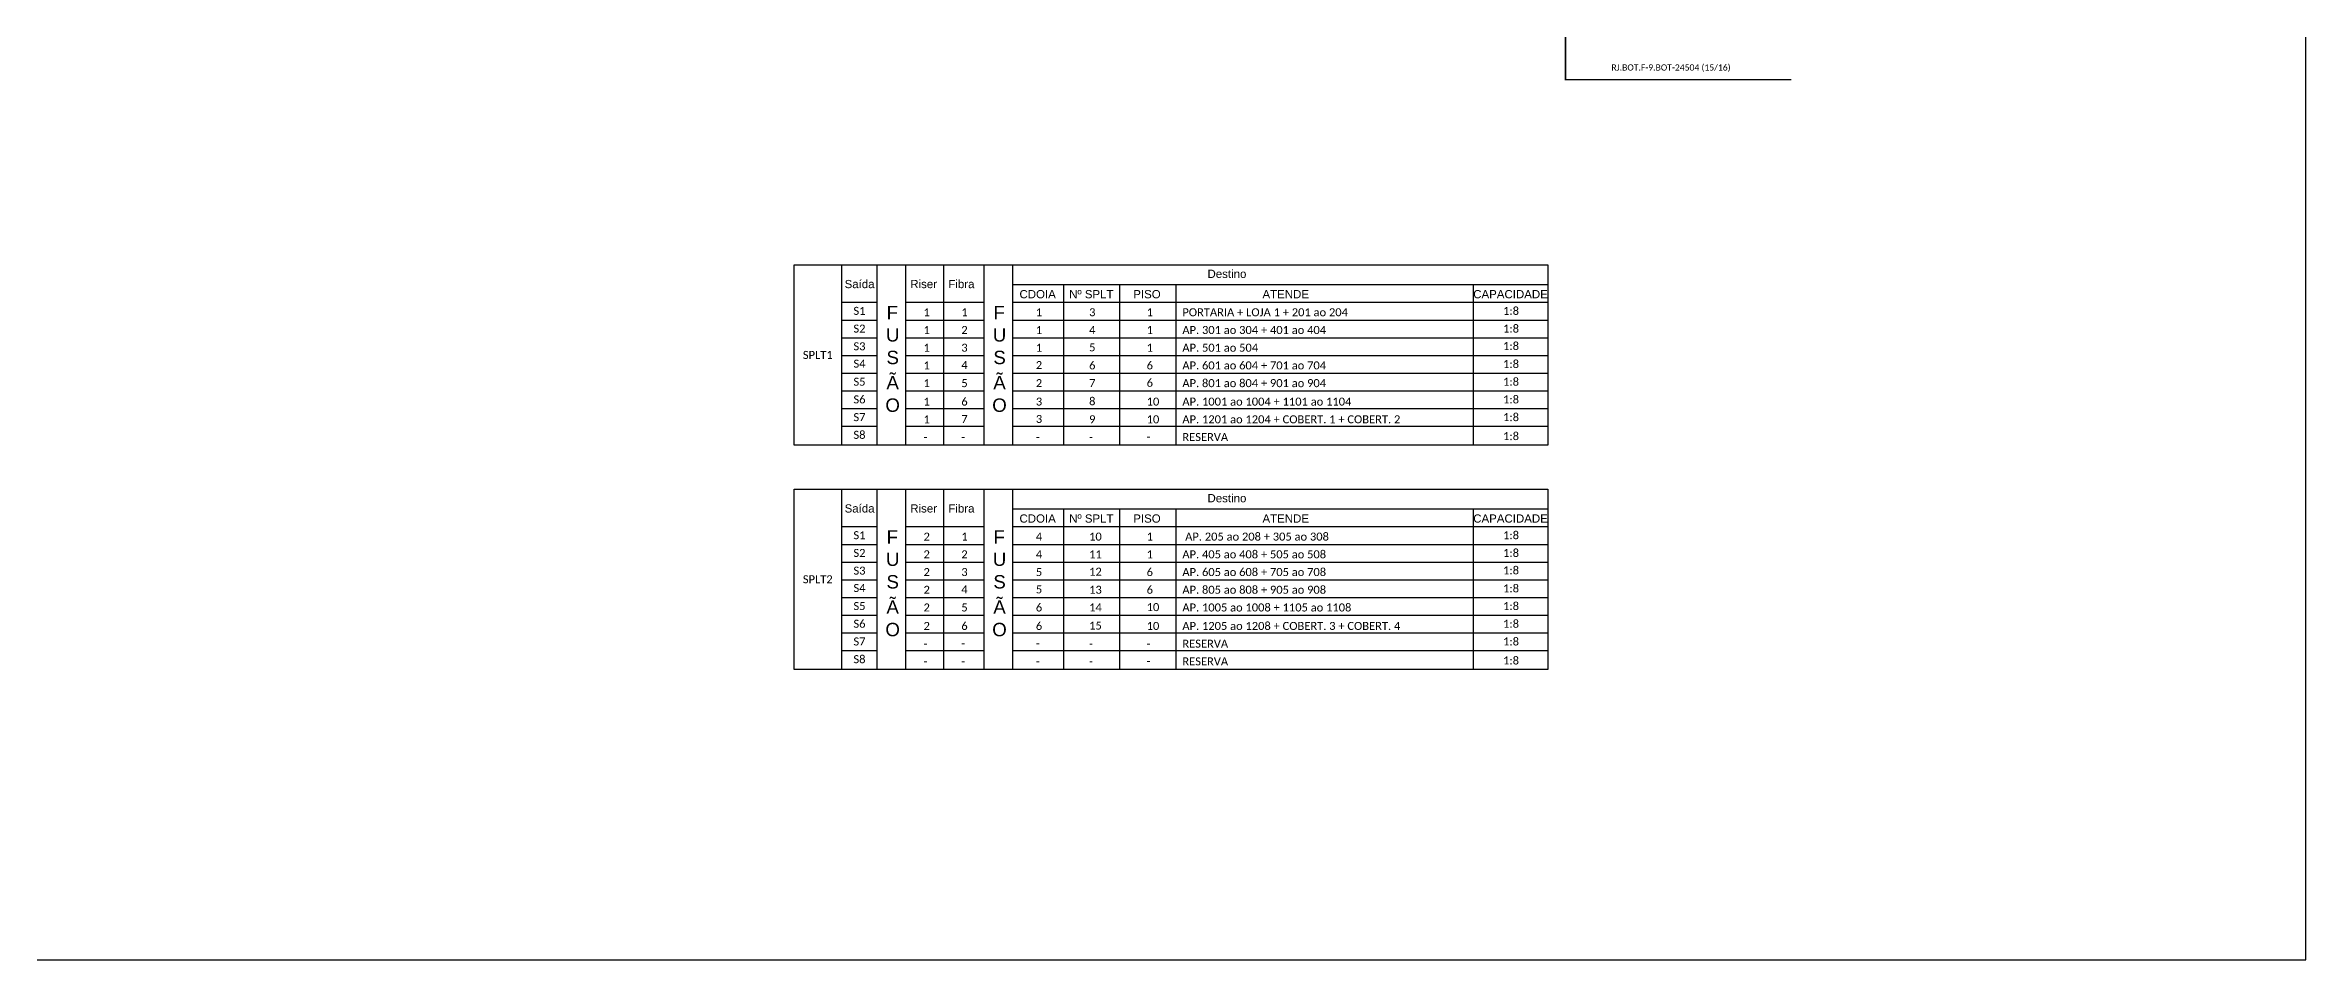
# Model space of a CAD drawing. Extents: x -89 to 749, y 705 to 1299.
# Drawn here: x 243 to 749, y 705 to 910 of the extents above; entities that cross this region are included whole.
import ezdxf
from ezdxf.enums import TextEntityAlignment as Align

# ---------------------------------------------------------------- set-up
doc = ezdxf.new("R2010")
doc.units = 0
doc.styles.add('ARIAL', font='arial.ttf')
doc.styles.add('WMF-Calibri0', font='calibri.ttf')

msp = doc.modelspace()

# ---------------------------------------------------------------- linework, layer by layer
at = {"color": 7}
for p, q in [((410.57, 860.74), (579.47, 860.74)), ((410.57, 820.32), (410.57, 860.74)), ((421.23, 860.74), (421.23, 820.32)), ((429.11, 860.74), (429.11, 820.32)), ((435.59, 820.32), (435.59, 860.74)), ((444.04, 860.74), (444.04, 820.32)), ((453.05, 860.74), (453.05, 820.32)), ((459.53, 860.74), (459.53, 820.32)), ((459.53, 856.33), (579.47, 856.33)), ((470.94, 856.33), (470.94, 820.32)), ((483.51, 856.33), (483.51, 820.32)), ((496.06, 856.33), (496.06, 820.32)), ((562.68, 856.33), (562.68, 820.32)), ((579.47, 860.74), (579.47, 820.32)), ((421.23, 852.36), (429.11, 852.36)), ((435.59, 852.36), (453.05, 852.36)), ((459.53, 852.36), (579.47, 852.36)), ((421.23, 848.39), (429.11, 848.39)), ((435.59, 848.39), (453.05, 848.39)), ((459.53, 848.39), (579.47, 848.39)), ((421.23, 844.42), (429.11, 844.42)), ((435.59, 844.42), (453.05, 844.42)), ((459.53, 844.42), (579.47, 844.42)), ((421.23, 840.45), (429.11, 840.45)), ((421.23, 836.49), (429.11, 836.49)), ((435.59, 840.45), (453.05, 840.45)), ((435.59, 836.49), (453.05, 836.49)), ((459.53, 840.45), (579.47, 840.45)), ((459.53, 836.49), (579.47, 836.49)), ((421.23, 832.52), (429.11, 832.52)), ((435.59, 832.52), (453.05, 832.52)), ((459.53, 832.52), (579.47, 832.52)), ((421.23, 828.55), (429.11, 828.55)), ((435.59, 828.55), (453.05, 828.55)), ((459.53, 828.55), (579.47, 828.55)), ((421.23, 824.58), (429.11, 824.58)), ((435.59, 824.58), (453.05, 824.58)), ((459.53, 824.58), (579.47, 824.58)), ((579.47, 820.32), (410.57, 820.32)), ((410.57, 810.47), (579.47, 810.47)), ((410.57, 770.05), (410.57, 810.47)), ((421.23, 810.47), (421.23, 770.05)), ((429.11, 810.47), (429.11, 770.05)), ((435.59, 770.05), (435.59, 810.47)), ((444.04, 810.47), (444.04, 770.05)), ((453.05, 810.47), (453.05, 770.05)), ((459.53, 810.47), (459.53, 770.05)), ((579.47, 810.47), (579.47, 770.05)), ((459.53, 806.06), (579.47, 806.06)), ((470.94, 806.06), (470.94, 770.05)), ((483.51, 806.06), (483.51, 770.05)), ((496.06, 806.06), (496.06, 770.05)), ((562.68, 806.06), (562.68, 770.05)), ((421.23, 802.09), (429.11, 802.09)), ((435.59, 802.09), (453.05, 802.09)), ((459.53, 802.09), (579.47, 802.09)), ((421.23, 798.12), (429.11, 798.12)), ((435.59, 798.12), (453.05, 798.12)), ((459.53, 798.12), (579.47, 798.12)), ((421.23, 794.15), (429.11, 794.15)), ((421.23, 790.18), (429.11, 790.18)), ((435.59, 794.15), (453.05, 794.15)), ((435.59, 790.18), (453.05, 790.18)), ((459.53, 794.15), (579.47, 794.15)), ((459.53, 790.18), (579.47, 790.18)), ((421.23, 786.21), (429.11, 786.21)), ((435.59, 786.21), (453.05, 786.21)), ((459.53, 786.21), (579.47, 786.21)), ((421.23, 782.24), (429.11, 782.24)), ((435.59, 782.24), (453.05, 782.24)), ((459.53, 782.24), (579.47, 782.24)), ((421.23, 778.28), (429.11, 778.28)), ((435.59, 778.28), (453.05, 778.28)), ((459.53, 778.28), (579.47, 778.28)), ((579.47, 770.05), (410.57, 770.05)), ((421.23, 774.31), (429.11, 774.31)), ((435.59, 774.31), (453.05, 774.31)), ((459.53, 774.31), (579.47, 774.31))]:
    msp.add_line(p, q, dxfattribs=at)
msp.add_lwpolyline([(-89.32, 705.02), (749.25, 705.02), (749.25, 1299.02), (-89.32, 1299.02), (-89.32, 705.02)])
at = {"color": 1, "const_width": 0.35}
msp.add_lwpolyline([(592.69, 931.3), (583.38, 931.3), (583.38, 902.24), (633.97, 902.24)], dxfattribs=at)

# ---------------------------------------------------------------- texts
at = {"color": 1, "style": 'WMF-Calibri0'}
msp.add_text('RJ.BOT.F-9.BOT-24504 (15/16)', height=1.386, dxfattribs=at).set_placement((607.03, 904.98, 1.54), align=Align.MIDDLE_CENTER)
at = {"color": 7, "style": 'ARIAL'}
for s, p in [('Saída', (425.25, 856.45)), ('Riser', (439.6, 856.45)), ('Fibra', (448.06, 856.45)), ('Destino', (507.55, 858.74)), ('CDOIA', (465.14, 854.18)), ('Nº SPLT', (477.17, 854.18)), ('PISO', (489.63, 854.18)), ('ATENDE', (520.72, 854.18)), ('CAPACIDADE', (571.08, 854.18)), ('Saída', (425.25, 806.17)), ('Riser', (439.6, 806.17)), ('Fibra', (448.06, 806.17)), ('Destino', (507.55, 808.47)), ('CDOIA', (465.14, 803.91)), ('Nº SPLT', (477.17, 803.91)), ('PISO', (489.63, 803.91)), ('ATENDE', (520.72, 803.91)), ('CAPACIDADE', (571.08, 803.91))]:
    msp.add_text(s, height=1.84, dxfattribs=at).set_placement(p, align=Align.MIDDLE_CENTER)
at = {"color": 7, "linetype": 'Continuous', "style": 'ARIAL'}
for s, p in [('F', (431.3, 848.56)), ('F', (455.24, 848.56)), ('U', (431.15, 843.56)), ('U', (455.09, 843.56)), ('S', (431.27, 838.5)), ('S', (455.21, 838.5)), ('Ã', (431.26, 832.86)), ('Ã', (455.2, 832.86)), ('O', (431.02, 827.81)), ('O', (454.96, 827.81)), ('F', (431.3, 798.28)), ('F', (455.24, 798.28)), ('U', (431.15, 793.28)), ('U', (455.09, 793.28)), ('S', (431.27, 788.23)), ('S', (455.21, 788.23)), ('Ã', (431.26, 782.58)), ('Ã', (455.2, 782.58)), ('O', (431.02, 777.53)), ('O', (454.96, 777.53))]:
    msp.add_text(s, height=3, dxfattribs=at).set_placement(p)
at = {"color": 7, "style": 'WMF-Calibri0'}
for s, height, p in [('1', 1.79, (439.58, 849.23)), ('1', 1.79, (448.04, 849.23)), ('1', 1.79, (464.74, 849.23)), ('3', 1.79, (476.67, 849.23)), ('1', 1.79, (489.56, 849.23)), ('PORTARIA + LOJA 1 + 201 ao 204', 1.7927, (497.56, 849.23)), ('1', 1.79, (439.58, 845.26)), ('2', 1.79, (448.04, 845.26)), ('1', 1.79, (464.74, 845.26)), ('4', 1.79, (476.67, 845.26)), ('1', 1.79, (489.56, 845.26)), ('AP. 301 ao 304 + 401 ao 404 ', 1.7927, (497.56, 845.26)), ('1', 1.79, (439.58, 841.29)), ('3', 1.79, (448.04, 841.29)), ('1', 1.79, (464.74, 841.29)), ('5', 1.79, (476.67, 841.37)), ('1', 1.79, (489.56, 841.29)), ('AP. 501 ao 504', 1.7927, (497.56, 841.29)), ('1', 1.79, (439.58, 837.32)), ('4', 1.79, (448.04, 837.4)), ('2', 1.79, (464.74, 837.4)), ('6', 1.79, (476.67, 837.32)), ('6', 1.79, (489.56, 837.32)), ('AP. 601 ao 604 + 701 ao 704', 1.7927, (497.56, 837.32)), ('1', 1.79, (439.58, 833.35)), ('1', 1.79, (439.58, 829.21)), ('6', 1.79, (448.04, 829.21)), ('5', 1.79, (448.04, 833.35)), ('2', 1.79, (464.74, 833.35)), ('3', 1.79, (464.74, 829.21)), ('8', 1.79, (476.67, 829.29)), ('7', 1.79, (476.67, 833.35)), ('6', 1.79, (489.56, 833.43)), ('10', 1.793, (489.56, 829.21)), ('AP. 801 ao 804 + 901 ao 904', 1.7927, (497.56, 833.35)), ('AP. 1001 ao 1004 + 1101 ao 1104', 1.7927, (497.56, 829.21)), ('1', 1.79, (439.58, 825.24)), ('7', 1.79, (448.04, 825.32)), ('3', 1.79, (464.74, 825.32)), ('9', 1.79, (476.67, 825.24)), ('10', 1.793, (489.56, 825.24)), ('AP. 1201 ao 1204 + COBERT. 1 + COBERT. 2', 1.7927, (497.56, 825.24)), ('-', 1.79, (439.58, 821.27)), ('-', 1.79, (448.04, 821.27)), ('-', 1.79, (464.74, 821.27)), ('-', 1.79, (476.67, 821.27)), ('-', 1.79, (489.56, 821.35)), ('RESERVA', 1.793, (497.56, 821.27)), ('2', 1.79, (439.58, 798.96)), ('1', 1.79, (448.04, 798.96)), ('4', 1.79, (464.74, 798.96)), ('10', 1.793, (476.67, 798.96)), ('1', 1.79, (489.56, 798.96)), (' AP. 205 ao 208 + 305 ao 308 ', 1.7927, (497.56, 798.96)), ('2', 1.79, (439.58, 794.99)), ('2', 1.79, (448.04, 794.99)), ('4', 1.79, (464.74, 794.99)), ('11', 1.793, (476.67, 794.99)), ('1', 1.79, (489.56, 794.99)), ('AP. 405 ao 408 + 505 ao 508', 1.7927, (497.56, 794.99)), ('2', 1.79, (439.58, 791.02)), ('3', 1.79, (448.04, 791.02)), ('5', 1.79, (464.74, 791.02)), ('12', 1.793, (476.67, 791.1)), ('6', 1.79, (489.56, 791.02)), ('AP. 605 ao 608 + 705 ao 708 ', 1.7927, (497.56, 791.02)), ('2', 1.79, (439.58, 787.05)), ('4', 1.79, (448.04, 787.13)), ('5', 1.79, (464.74, 787.13)), ('13', 1.793, (476.67, 787.05)), ('6', 1.79, (489.56, 787.05)), ('AP. 805 ao 808 + 905 ao 908', 1.7927, (497.56, 787.05)), ('2', 1.79, (439.58, 783.08)), ('2', 1.79, (439.58, 778.94)), ('6', 1.79, (448.04, 778.94)), ('5', 1.79, (448.04, 783.08)), ('6', 1.79, (464.74, 783.08)), ('6', 1.79, (464.74, 778.94)), ('14', 1.793, (476.67, 783.08)), ('15', 1.793, (476.67, 779.02)), ('10', 1.793, (489.56, 783.16)), ('10', 1.793, (489.56, 778.94)), ('AP. 1005 ao 1008 + 1105 ao 1108 ', 1.7927, (497.56, 783.08)), ('AP. 1205 ao 1208 + COBERT. 3 + COBERT. 4', 1.7927, (497.56, 778.94)), ('-', 1.79, (439.58, 774.97)), ('-', 1.79, (448.04, 775.05)), ('-', 1.79, (464.74, 775.05)), ('-', 1.79, (476.67, 774.97)), ('-', 1.79, (489.56, 774.97)), ('RESERVA', 1.793, (497.56, 774.97)), ('-', 1.79, (439.58, 771)), ('-', 1.79, (448.04, 771)), ('-', 1.79, (464.74, 771)), ('-', 1.79, (476.67, 771)), ('-', 1.79, (489.56, 771.08)), ('RESERVA', 1.793, (497.56, 771))]:
    msp.add_text(s, height=height, dxfattribs=at).set_placement(p)
at = {"color": 7, "lineweight": 0, "style": 'WMF-Calibri0', "flags": 8}
for tag, p, s in [('S1', (423.87, 849.54), 'S1'), ('1:8', (569.4, 849.54), '1:8'), ('S2', (423.87, 845.57), 'S2'), ('1:8', (569.4, 845.57), '1:8'), ('SPLT1', (412.53, 839.67), 'XX'), ('S3', (423.87, 841.6), 'S3'), ('1:8', (569.4, 841.68), '1:8'), ('S4', (423.87, 837.71), 'S4'), ('1:8', (569.4, 837.64), '1:8'), ('S5', (423.87, 833.67), 'S5'), ('S6', (423.87, 829.7), 'S6'), ('1:8', (569.4, 833.67), '1:8'), ('1:8', (569.4, 829.7), '1:8'), ('S7', (423.87, 825.73), 'S7'), ('1:8', (569.4, 825.73), '1:8'), ('S8', (423.87, 821.76), 'S8'), ('1:8', (569.4, 821.48), '1:8'), ('S1', (423.87, 799.27), 'S1'), ('1:8', (569.4, 799.27), '1:8'), ('S2', (423.87, 795.3), 'S2'), ('1:8', (569.4, 795.3), '1:8'), ('SPLT2', (412.53, 789.4), 'XX'), ('S3', (423.87, 791.33), 'S3'), ('1:8', (569.4, 791.41), '1:8'), ('S4', (423.87, 787.44), 'S4'), ('S5', (423.87, 783.4), 'S5'), ('1:8', (569.4, 787.36), '1:8'), ('1:8', (569.4, 783.4), '1:8'), ('S6', (423.87, 779.43), 'S6'), ('1:8', (569.4, 779.43), '1:8'), ('S7', (423.87, 775.46), 'S7'), ('1:8', (569.4, 775.46), '1:8'), ('S8', (423.87, 771.49), 'S8'), ('1:8', (569.4, 771.2), '1:8')]:
    msp.add_attdef(tag, p, s, height=1.793, dxfattribs=at)

doc.saveas('drawing.dxf')
